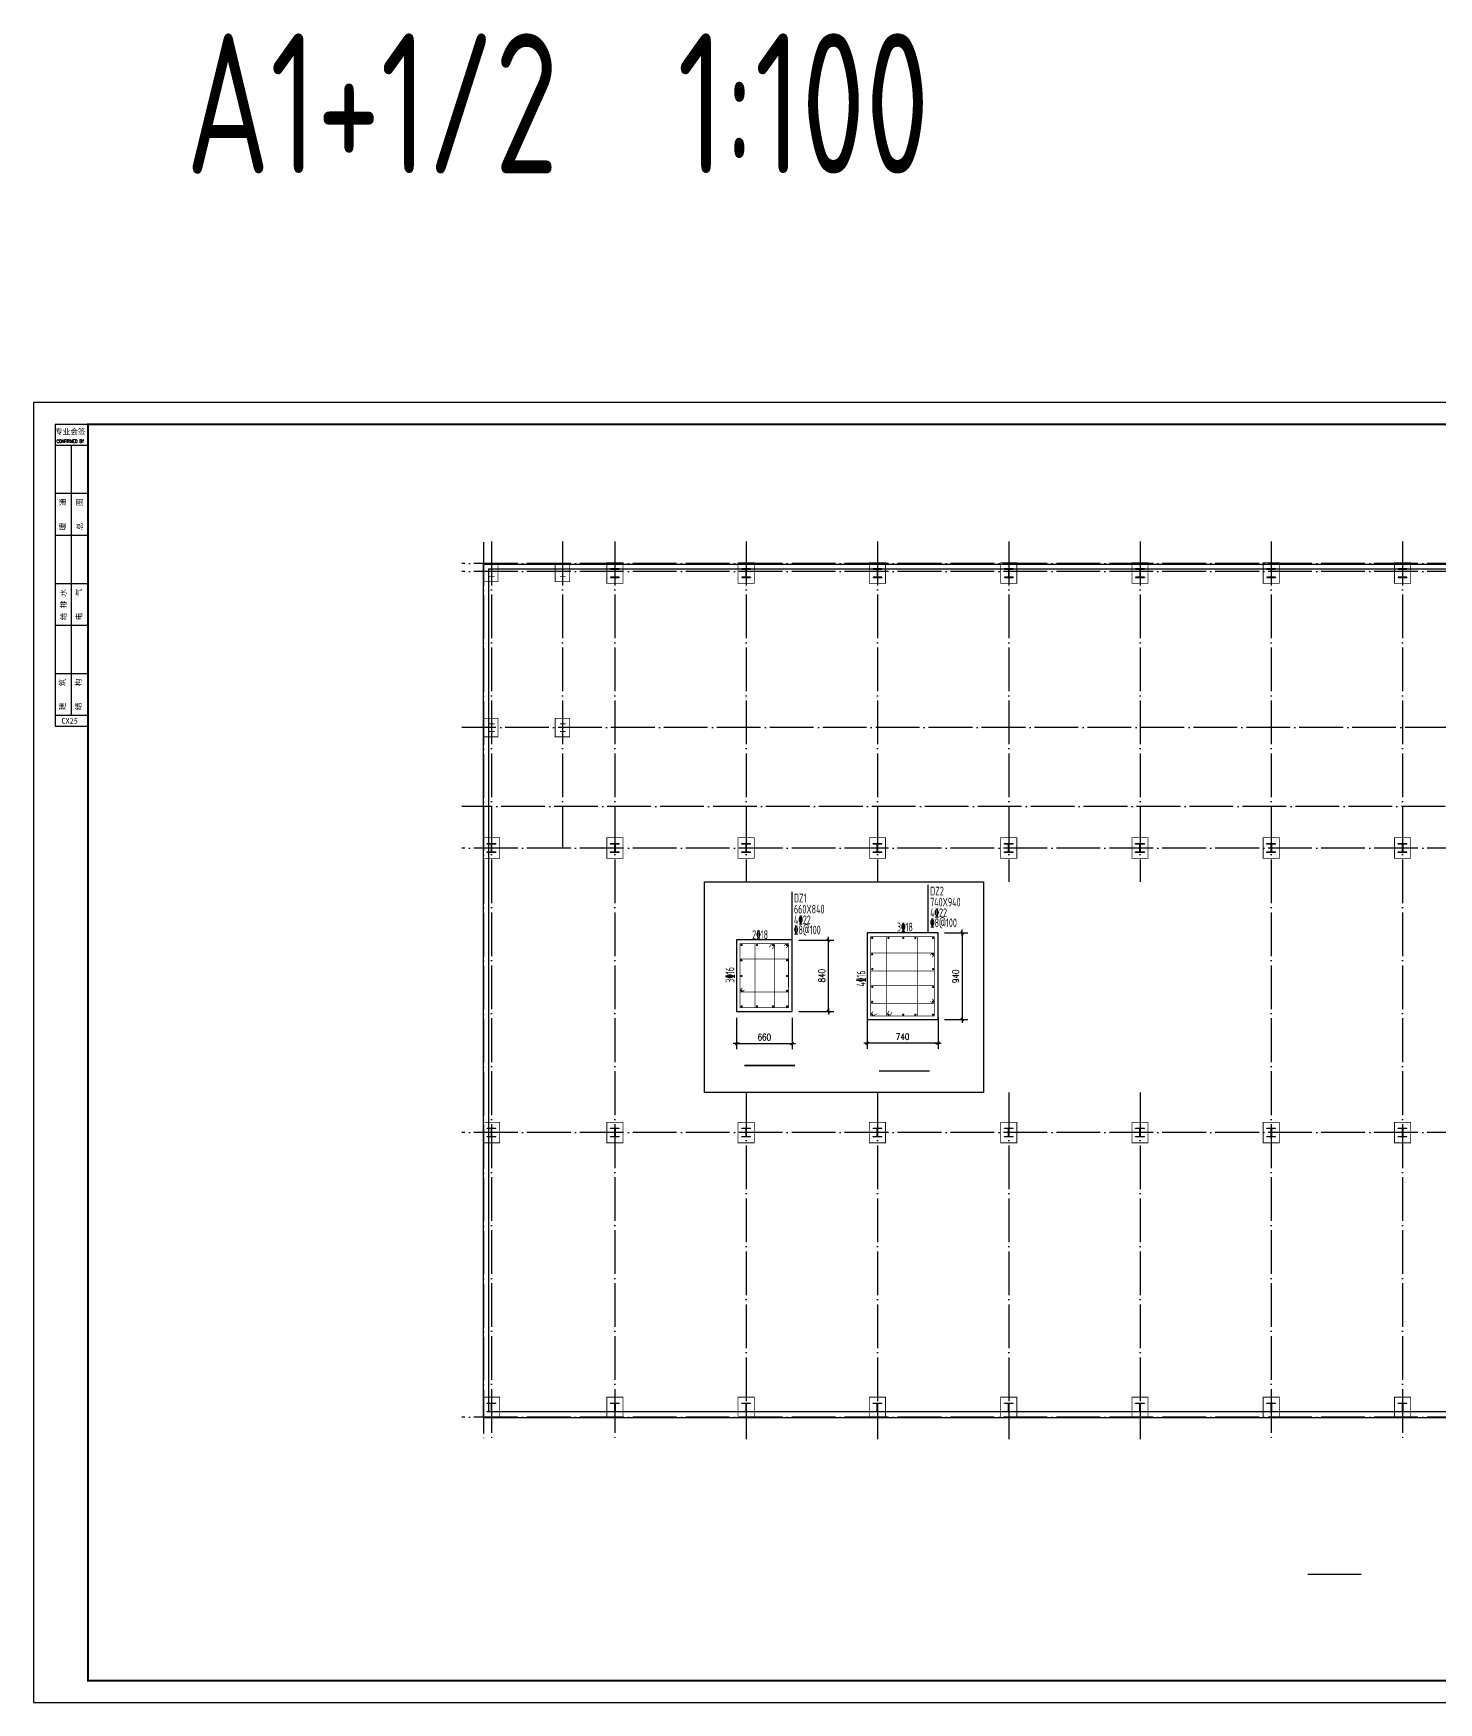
# Model space of a CAD drawing. Extents: x -138012 to 2129925, y -311560 to 0.
# Drawn here: x 390683 to 454910, y -193999 to -117738 of the extents above; entities that cross this region are included whole.
import ezdxf
from ezdxf.enums import TextEntityAlignment as Align

# ---------------------------------------------------------------- set-up
doc = ezdxf.new("R2010")
doc.units = 0
doc.header["$LTSCALE"] = 1000
doc.header["$MEASUREMENT"] = 0
doc.linetypes.add('DOTE', pattern=[2.42, 2, -0.2, 0.02, -0.2])
doc.layers.get('0').update_dxf_attribs({"linetype": 'CONTINUOUS'})
doc.layers.get('Defpoints').update_dxf_attribs({"linetype": 'CONTINUOUS'})
for name, color, linetype in [('AXIS', 3, 'CONTINUOUS'), ('COLU', 7, 'CONTINUOUS'), ('COLU_DE', 7, 'CONTINUOUS'), ('COLU_DE_TEXT', 7, 'CONTINUOUS'), ('DIM_SYMB', 3, 'CONTINUOUS'), ('DOTE', 253, 'DOTE'), ('PUB_DIM', 3, 'CONTINUOUS'), ('PUB_TITLE', 4, 'CONTINUOUS'), ('REIN', 1, 'CONTINUOUS'), ('TEXT', 7, 'CONTINUOUS'), ('图框', 4, 'CONTINUOUS'), ('柱_主零件_实线', 2, 'CONTINUOUS'), ('柱构件', 2, 'CONTINUOUS')]:
    doc.layers.add(name, color=color, linetype=linetype)
doc.styles.add('DIM_FONT', font='SIMPLEX.shx', dxfattribs={"width": 0.8})
doc.styles.add('FF', font='tssdeng.shx', dxfattribs={"width": 0.7, "bigfont": 'tssdchn.shx'})
doc.styles.add('iIcon2', font='')
doc.styles.add('MIMI-TKWZ', font='romanc.shx', dxfattribs={"width": 0.75, "oblique": 15, "bigfont": 'bigfont.shx'})
doc.styles.add('TSSD_REIN', font='tssdeng.shx', dxfattribs={"width": 0.7, "bigfont": 'tssdchn.shx'})
doc.styles.get('iIcon2').set_extended_font_data('SimSun')
doc.dimstyles.new('DIMN', dxfattribs={"dimtxt": 300, "dimasz": 1, "dimexe": 250, "dimexo": 300, "dimgap": 150, "dimtad": 1, "dimdec": 0, "dimzin": 0, "dimdsep": 46, "dimtxsty": 'DIM_FONT', "dimblk": '_DIMX', "dimcen": 0.09, "dimclrt": 7, "dimadec": 0, "dimazin": 0, "dimtfac": 1, "dimtdec": 0, "dimtix": 1, "dimtmove": 2, "dimatfit": 3, "dimldrblk": '_DIMX', "dimfxl": 0, "dimtolj": 1, "dimtzin": 0, "dimarcsym": 0})

# ---------------------------------------------------------------- blocks, each defined once
blk = doc.blocks.new('_DIMX')
blk.add_line((-150, 0), (150, 0))
at = {"const_width": 50}
blk.add_lwpolyline([(-70, -70), (70, 70)], dxfattribs=at)
blk = doc.blocks.new('*D399')
at = {"layer": 'Defpoints', "color": 0}
for p in [(432030, -158836), (432030, -162796), (433135, -162796)]:
    blk.add_point(p, dxfattribs=at)
at = {"layer": 'PUB_DIM', "color": 0, "lineweight": -2}
for p, q in [((432330, -158836), (433385, -158836)), ((433135, -158837), (433135, -162795)), ((432330, -162796), (433385, -162796))]:
    blk.add_line(p, q, dxfattribs=at)
for p, rotation in [((433135, -158836), 90), ((433135, -162796), 270)]:
    blk.add_blockref('_DIMX', p, dxfattribs=dict(at, rotation=rotation))
at = {"layer": 'PUB_DIM', "color": 7, "insert": (432835, -160816), "char_height": 300, "attachment_point": 5, "rotation": 90, "style": 'DIM_FONT'}
blk.add_mtext('\\A1;940', dxfattribs=at)
blk = doc.blocks.new('*D396')
at = {"layer": 'Defpoints', "color": 0}
for p in [(428790, -162401), (432030, -162401), (428790, -163874)]:
    blk.add_point(p, dxfattribs=at)
at = {"layer": 'PUB_DIM', "color": 0, "lineweight": -2}
for p, q in [((428790, -162701), (428790, -164124)), ((432030, -162701), (432030, -164124)), ((432029, -163874), (428791, -163874))]:
    blk.add_line(p, q, dxfattribs=at)
at = {"layer": 'PUB_DIM', "color": 0, "lineweight": -2, "rotation": 180}
blk.add_blockref('_DIMX', (428790, -163874), dxfattribs=at)
at = {"layer": 'PUB_DIM', "color": 0, "lineweight": -2}
blk.add_blockref('_DIMX', (432030, -163874), dxfattribs=at)
at = {"layer": 'PUB_DIM', "color": 7, "insert": (430410, -163574), "char_height": 300, "attachment_point": 5, "style": 'DIM_FONT'}
blk.add_mtext('\\A1;740', dxfattribs=at)
blk = doc.blocks.new('43523452')
at = {"layer": '柱_主零件_实线'}
h = blk.add_hatch(color=256, dxfattribs=at)
h.paths.add_polyline_path([(444610, -171672), (444210, -171672), (444210, -171651), (444610, -171651)])
h.paths.add_polyline_path([(444610, -171293), (444610, -171272), (444210, -171272), (444210, -171293)])
edge = h.paths.add_edge_path()
edge.add_line((444403, -171651), (444403, -171293))
edge.add_line((444416, -171293), (444416, -171651))
for points in [[(444610, -171293), (444610, -171272), (444210, -171272), (444210, -171293)], [(444416, -171293), (444403, -171293), (444403, -171651), (444416, -171651)]]:
    blk.add_hatch(color=256, dxfattribs=at).paths.add_polyline_path(points)
for p, q in [((444210, -171293), (444210, -171272)), ((444210, -171272), (444610, -171272)), ((444610, -171293), (444210, -171293)), ((444403, -171651), (444403, -171293)), ((444416, -171293), (444416, -171651)), ((444610, -171293), (444610, -171272)), ((444210, -171672), (444210, -171651)), ((444210, -171651), (444610, -171651)), ((444610, -171672), (444210, -171672)), ((444610, -171672), (444610, -171651))]:
    blk.add_line(p, q, dxfattribs=at)
blk = doc.blocks.new('654634')
at = {"layer": '图框'}
for p, q in [((71967, -136041), (73467, -136041)), ((71967, -136041), (71967, -149325)), ((71967, -136987), (73467, -136987)), ((71967, -139193), (73467, -139193)), ((71967, -141099), (73467, -141099)), ((71967, -143306), (73467, -143306)), ((71967, -145212), (73467, -145212)), ((71967, -147419), (73467, -147419)), ((71967, -149325), (73467, -149325)), ((71967, -149325), (71967, -149825)), ((71967, -149825), (73467, -149825))]:
    blk.add_line(p, q, dxfattribs=at)
blk.add_lwpolyline([(72717, -149325), (72717, -136987)], dxfattribs=at)
at = {"layer": '图框', "style": 'iIcon2'}
for s, p in [('专业会签', (71956, -136500)), ('CX25', (72252, -149714))]:
    blk.add_text(s, height=250, dxfattribs=at).set_placement(p)
at = {"layer": '图框', "style": 'MIMI-TKWZ', "width": 0.75}
blk.add_text('CONFIRMED BY', height=145, dxfattribs=at).set_placement((72026, -136885))
at = {"layer": '图框', "style": 'iIcon2'}
for s, p in [('暖    通', (72436, -140877)), ('总    图', (73213, -140877)), ('给 排 水', (72469, -144990)), ('电    气', (73176, -144990)), ('建    筑', (72418, -149103)), ('结    构', (73149, -149103))]:
    blk.add_text(s, height=250, rotation=90, dxfattribs=at).set_placement(p)

msp = doc.modelspace()

# ---------------------------------------------------------------- linework, layer by layer
at = {"layer": 'AXIS'}
msp.add_lwpolyline([(421350.488, -156496.888), (434110.383, -156496.888), (434110.383, -166125.604), (421350.488, -166125.604)], close=True, dxfattribs=at)
at = {"layer": 'COLU', "const_width": 35}
for points in [[(411261.159, -141950.849), (411921.16, -141950.849), (411921.16, -142790.851), (411261.159, -142790.851)], [(414531.159, -141950.849), (415191.16, -141950.849), (415191.16, -142790.851), (414531.159, -142790.851)], [(416891.159, -142865.848), (417631.159, -142865.848), (417631.159, -141925.85), (416891.159, -141925.85)], [(422891.159, -142865.848), (423631.159, -142865.848), (423631.159, -141925.85), (422891.159, -141925.85)], [(428891.159, -142865.848), (429631.159, -142865.848), (429631.159, -141925.85), (428891.159, -141925.85)], [(434891.159, -142865.848), (435631.159, -142865.848), (435631.159, -141925.85), (434891.159, -141925.85)], [(440891.159, -142865.848), (441631.159, -142865.848), (441631.159, -141925.85), (440891.159, -141925.85)], [(446891.159, -142865.848), (447631.159, -142865.848), (447631.159, -141925.85), (446891.159, -141925.85)], [(452891.159, -142865.848), (453631.159, -142865.848), (453631.159, -141925.85), (452891.159, -141925.85)], [(411261.159, -149035.849), (411921.16, -149035.849), (411921.16, -149875.851), (411261.159, -149875.851)], [(414531.159, -149035.849), (415191.16, -149035.849), (415191.16, -149875.851), (414531.159, -149875.851)], [(411251.159, -154485.851), (411991.159, -154485.851), (411991.159, -155425.849), (411251.159, -155425.849)], [(416891.159, -154485.851), (417631.159, -154485.851), (417631.159, -155425.849), (416891.159, -155425.849)], [(422891.159, -154485.851), (423631.159, -154485.851), (423631.159, -155425.849), (422891.159, -155425.849)], [(428891.159, -154485.851), (429631.159, -154485.851), (429631.159, -155425.849), (428891.159, -155425.849)], [(434891.159, -154485.851), (435631.159, -154485.851), (435631.159, -155425.849), (434891.159, -155425.849)], [(440891.159, -154485.851), (441631.159, -154485.851), (441631.159, -155425.849), (440891.159, -155425.849)], [(446891.159, -154485.851), (447631.159, -154485.851), (447631.159, -155425.849), (446891.159, -155425.849)], [(452891.159, -154485.851), (453631.159, -154485.851), (453631.159, -155425.849), (452891.159, -155425.849)], [(411251.159, -167485.851), (411991.159, -167485.851), (411991.159, -168425.849), (411251.159, -168425.849)], [(416891.159, -167485.851), (417631.159, -167485.851), (417631.159, -168425.849), (416891.159, -168425.849)], [(422891.159, -167485.851), (423631.159, -167485.851), (423631.159, -168425.849), (422891.159, -168425.849)], [(428891.159, -167485.851), (429631.159, -167485.851), (429631.159, -168425.849), (428891.159, -168425.849)], [(434891.159, -167485.851), (435631.159, -167485.851), (435631.159, -168425.849), (434891.159, -168425.849)], [(440891.159, -167485.851), (441631.159, -167485.851), (441631.159, -168425.849), (440891.159, -168425.849)], [(446891.159, -167485.851), (447631.159, -167485.851), (447631.159, -168425.849), (446891.159, -168425.849)], [(452891.159, -167485.851), (453631.159, -167485.851), (453631.159, -168425.849), (452891.159, -168425.849)], [(411251.159, -180045.852), (411991.159, -180045.852), (411991.159, -180985.85), (411251.159, -180985.85)], [(416891.159, -180045.852), (417631.159, -180045.852), (417631.159, -180985.85), (416891.159, -180985.85)], [(422891.159, -180045.852), (423631.159, -180045.852), (423631.159, -180985.85), (422891.159, -180985.85)], [(428891.159, -180045.852), (429631.159, -180045.852), (429631.159, -180985.85), (428891.159, -180985.85)], [(434891.159, -180045.852), (435631.159, -180045.852), (435631.159, -180985.85), (434891.159, -180985.85)], [(440891.159, -180045.852), (441631.159, -180045.852), (441631.159, -180985.85), (440891.159, -180985.85)], [(446891.159, -180045.852), (447631.159, -180045.852), (447631.159, -180985.85), (446891.159, -180985.85)], [(452891.159, -180045.852), (453631.159, -180045.852), (453631.159, -180985.85), (452891.159, -180985.85)]]:
    msp.add_lwpolyline(points, close=True, dxfattribs=at)
at = {"layer": 'COLU_DE'}
for points in [[(425361.239, -159157.548), (422820.239, -159157.548), (422820.239, -162419.048), (425361.239, -162419.048)], [(428789.324, -162797.476), (432030.324, -162797.476), (432030.324, -158835.976), (428789.324, -158835.976)]]:
    msp.add_lwpolyline(points, close=True, dxfattribs=at)
at = {"layer": 'COLU_DE_TEXT'}
for p, q in [((425361.287, -159157.577), (425361.287, -156962.353)), ((431586.121, -158835.976), (431586.121, -156640.752))]:
    msp.add_line(p, q, dxfattribs=at)
at = {"layer": 'DIM_SYMB', "const_width": 70.035}
for points in [[(423178.588, -164887.233), (425494.795, -164887.233)], [(429331.547, -165142.9), (431647.755, -165142.9)]]:
    msp.add_lwpolyline(points, dxfattribs=at)
at = {"layer": 'DIM_SYMB', "color": 0, "const_width": 70}
msp.add_lwpolyline([(448917.712, -188138.39), (451372.18, -188138.39)], dxfattribs=at)
at = {"layer": 'DOTE', "color": 8, "linetype": 'DOTE'}
for p, q in [((411261.159, -140980.848), (411261.159, -181980.848)), ((411621.159, -140955.85), (411621.159, -181955.85)), ((414861.159, -140955.85), (414861.159, -154955.85)), ((417261.159, -140955.85), (417261.159, -181955.85)), ((423261.159, -140955.85), (423261.159, -156496.888)), ((429261.159, -140955.85), (429261.159, -156496.888)), ((435261.159, -140955.85), (435261.159, -156496.888)), ((441261.159, -140955.85), (441261.159, -156496.888)), ((447261.159, -140955.85), (447261.159, -181955.85)), ((453261.159, -140955.85), (453261.159, -181955.85)), ((490261.157, -141955.85), (410261.159, -141955.85)), ((490261.157, -142315.85), (410261.159, -142315.85)), ((489261.159, -149455.85), (410261.159, -149455.85)), ((491505.433, -153055.85), (410261.159, -153055.85)), ((490261.157, -154955.85), (410261.159, -154955.85)), ((423261.159, -166125.604), (423261.159, -181955.85)), ((429261.159, -166125.604), (429261.159, -181955.85)), ((435261.159, -166125.604), (435261.159, -181955.85)), ((441261.159, -166125.604), (441261.159, -181955.85)), ((490261.157, -167955.85), (410261.159, -167955.85)), ((490261.157, -180955.85), (410261.159, -180955.85))]:
    msp.add_line(p, q, dxfattribs=at)
at = {"layer": 'PUB_TITLE'}
msp.add_lwpolyline([(390682.634, -193999.006), (516782.634, -193999.006), (516782.634, -134599.006), (390682.634, -134599.006)], close=True, dxfattribs=at)
at = {"layer": 'PUB_TITLE', "const_width": 100}
msp.add_lwpolyline([(393182.634, -192999.006), (515782.634, -192999.006), (515782.634, -135599.006), (393182.634, -135599.006)], close=True, dxfattribs=at)
at = {"layer": 'REIN', "const_width": 30.015}
for points in [[(425086.726, -159524.031), (425196.156, -159414.601), (425196.156, -159322.631), (422985.321, -159322.631), (422985.321, -162253.966), (425196.156, -162253.966), (425196.156, -159322.631), (425104.186, -159322.631), (424994.756, -159432.061)], [(423669.129, -159322.631), (423669.129, -162253.966)], [(424429.447, -159322.631), (424322.445, -159501.013)], [(424561.241, -159393.144), (424454.238, -159571.526)], [(424569.26, -159322.631), (424569.26, -162253.966)], [(429063.836, -162430.994), (428954.406, -162540.424), (428954.406, -162632.394), (431865.241, -162632.394), (431865.241, -159001.059), (428954.406, -159001.059), (428954.406, -162632.394), (429046.376, -162632.394), (429255.806, -162522.964)], [(429681.302, -162632.394), (429681.302, -159001.059)], [(431081.434, -162632.394), (431081.434, -159001.059)], [(423089.264, -161345.134), (422985.321, -161449.077), (422985.321, -161541.047), (425196.156, -161541.047), (425190.943, -160023.52), (422980.108, -160023.52), (422985.321, -161541.047), (423077.291, -161541.047), (423181.234, -161437.104)], [(431761.298, -159945.996), (431865.241, -159842.053), (431865.241, -159750.083), (428954.406, -159750.083), (428954.406, -160574.431), (431865.241, -160574.431), (431865.241, -159750.083), (431773.271, -159750.083), (431669.328, -159854.026)], [(431761.298, -161850.306), (431865.241, -161954.249), (431865.241, -162046.219), (428954.406, -162046.219), (428954.406, -161221.871), (431865.241, -161221.871), (431865.241, -162046.219), (431773.271, -162046.219), (431669.328, -161942.276)], [(429689.321, -162561.88), (429796.324, -162383.499)], [(429821.115, -162632.394), (429928.118, -162454.012)]]:
    msp.add_lwpolyline(points, dxfattribs=at)
at = {"layer": 'REIN', "const_width": 50.025}
for points in [[(423025.341, -159387.663, 1), (423075.366, -159387.663, 1)], [(423779.233, -159387.663, -1), (423729.208, -159387.663, -1)], [(424459.156, -159387.663, 1), (424509.181, -159387.663, 1)], [(425106.111, -159387.663, 1), (425156.136, -159387.663, 1)], [(429044.451, -159066.091, 1), (428994.426, -159066.091, 1)], [(429791.406, -159066.091, 1), (429741.381, -159066.091, 1)], [(430463.402, -159066.091, 1), (430413.377, -159066.091, 1)], [(430971.33, -159066.091, -1), (431021.355, -159066.091, -1)], [(431825.221, -159066.091, 1), (431775.196, -159066.091, 1)], [(423020.128, -160088.552, 1), (423070.153, -160088.552, 1)], [(425100.898, -160088.552, 1), (425150.923, -160088.552, 1)], [(429044.451, -159815.115, 1), (428994.426, -159815.115, 1)], [(431825.221, -159815.115, 1), (431775.196, -159815.115, 1)], [(423020.128, -160803.159, 1), (423070.153, -160803.159, 1)], [(425100.898, -160803.159, 1), (425150.923, -160803.159, 1)], [(429049.665, -160487.971, 1), (428999.64, -160487.971, 1)], [(431830.435, -160487.971, 1), (431780.41, -160487.971, 1)], [(423025.341, -161476.014, 1), (423075.366, -161476.014, 1)], [(425106.111, -161476.014, 1), (425156.136, -161476.014, 1)], [(429049.665, -161308.331, -1), (428999.64, -161308.331, -1)], [(431830.435, -161308.331, -1), (431780.41, -161308.331, -1)], [(423025.341, -162188.933, 1), (423075.366, -162188.933, 1)], [(423779.233, -162188.933, -1), (423729.208, -162188.933, -1)], [(424459.156, -162188.933, 1), (424509.181, -162188.933, 1)], [(425106.111, -162188.933, 1), (425156.136, -162188.933, 1)], [(429044.451, -161981.187, -1), (428994.426, -161981.187, -1)], [(431825.221, -161981.187, -1), (431775.196, -161981.187, -1)], [(429044.451, -162567.361, 1), (428994.426, -162567.361, 1)], [(429791.406, -162567.361, 1), (429741.381, -162567.361, 1)], [(430463.402, -162567.361, 1), (430413.377, -162567.361, 1)], [(430971.33, -162567.361, -1), (431021.355, -162567.361, -1)], [(431825.221, -162567.361, 1), (431775.196, -162567.361, 1)]]:
    msp.add_lwpolyline(points, format="xyb", close=True, dxfattribs=at)
at = {"layer": 'TEXT'}
for points in [[(411261.159, -141980.848), (489261.157, -141980.848), (489261.157, -180980.848), (411261.159, -180980.848)], [(411501.159, -142195.85), (489021.159, -142195.85), (489021.159, -180715.85), (411501.159, -180715.85)]]:
    msp.add_lwpolyline(points, close=True, dxfattribs=at)
at = {"layer": '柱构件', "const_width": 35}
for points in [[(411771.159, -142195.85), (411471.159, -142195.85)], [(411771.159, -142545.85), (411471.159, -142545.85)], [(411621.159, -142195.85), (411621.159, -142545.85)], [(415011.159, -142195.85), (414751.159, -142195.85)], [(415011.159, -142545.85), (414751.159, -142545.85)], [(414861.159, -142195.85), (414861.159, -142545.85)], [(411771.159, -149280.85), (411471.159, -149280.85)], [(411621.159, -149280.85), (411621.159, -149630.85)], [(415011.159, -149280.85), (414751.159, -149280.85)], [(414861.159, -149280.85), (414861.159, -149630.85)], [(411771.159, -149630.85), (411471.159, -149630.85)], [(415011.159, -149630.85), (414751.159, -149630.85)]]:
    msp.add_lwpolyline(points, dxfattribs=at)

# ---------------------------------------------------------------- block references
at = {"layer": 'TEXT'}
msp.add_blockref('654634', (319715.85, 442.442), dxfattribs=at)
at = {"layer": '柱_主零件_实线', "xscale": -1, "rotation": 180}
for p in [(-27148.619, -313868.011), (-21148.619, -313868.011), (-15148.619, -313868.011), (-9148.619, -313868.011), (-3148.619, -313868.011), (2851.381, -313868.011), (8851.381, -313868.011)]:
    msp.add_blockref('43523452', p, dxfattribs=at)
at = {"layer": '柱_主零件_实线'}
for p in [(-32788.619, 16516.312), (-27148.619, 16516.312), (-21148.619, 16516.312), (-15148.619, 16516.312), (-9148.619, 16516.312), (-3148.619, 16516.312), (2851.381, 16516.312), (8851.381, 16516.312), (-32788.619, 3516.312), (-27148.619, 3516.312), (-21148.619, 3516.312), (-15148.619, 3516.312), (-9148.619, 3516.312), (-3148.619, 3516.312), (2851.381, 3516.312), (8851.381, 3516.312), (-32788.619, -9043.689), (-27148.619, -9043.689), (-21148.619, -9043.689), (-15148.619, -9043.689), (-9148.619, -9043.689), (-3148.619, -9043.689), (2851.381, -9043.689), (8851.381, -9043.689)]:
    msp.add_blockref('43523452', p, dxfattribs=at)

# ---------------------------------------------------------------- texts
at = {"layer": 'TEXT'}
for s, height, style, width, p in [('A1+1/2  1:100', 6400, 'FF', 0.7, (397654.554, -124138.494)), ('DZ1', 400.2, 'TSSD_REIN', 0.6, (425444.662, -157443.775)), ('DZ2', 400.2, 'TSSD_REIN', 0.6, (431669.496, -157122.174)), ('660X840', 400.2, 'TSSD_REIN', 0.6, (425444.662, -157949.715)), ('740X940', 400.2, 'TSSD_REIN', 0.6, (431669.496, -157628.115)), ('4%%13222', 400.2, 'TSSD_REIN', 0.6, (431669.496, -158114.059)), ('4%%13222', 400.2, 'TSSD_REIN', 0.6, (425444.662, -158435.66)), ('%%1328@100', 400.2, 'TSSD_REIN', 0.6, (425444.662, -158894.946)), ('%%1328@100', 400.2, 'TSSD_REIN', 0.6, (431669.496, -158573.345))]:
    msp.add_text(s, height=height, dxfattribs=dict(at, style=style, width=width)).set_placement(p)
at = {"layer": 'TEXT', "style": 'TSSD_REIN', "width": 0.6}
for s, p in [('3%%13218', (430514.399, -158566.186)), ('2%%13218', (423900.303, -158914.023))]:
    msp.add_text(s, height=400.2, dxfattribs=at).set_placement(p, align=Align.MIDDLE)
for s, p in [('3%%13216', (422520.022, -160751.825)), ('4%%13216', (428507.47, -160915.299))]:
    msp.add_text(s, height=400.2, rotation=90, dxfattribs=at).set_placement(p, align=Align.MIDDLE)

# ---------------------------------------------------------------- dimensions: what is measured, and where the dimension line sits
at = {"layer": 'PUB_DIM'}
for p1, p2, distance, text in [((425361.239, -162419.048), (425361.239, -159159.048), -1658.562, '840'), ((422820.239, -162419.048), (425360.239, -162419.048), -1472.945, '660')]:
    msp.add_aligned_dim(p1=p1, p2=p2, distance=distance, text=text, dimstyle='DIMN', dxfattribs=at).render()
for p1, p2, distance, text, picture, middle in [((432030.324, -158835.976), (432030.324, -162795.976), 1104.281, '940', '*D399', (432834.605, -160815.976)), ((432030.324, -162401.418), (428790.324, -162401.418), 1472.945, '740', '*D396', (430410.324, -163574.363))]:
    dim = msp.add_aligned_dim(p1=p1, p2=p2, distance=distance, text=text, dimstyle='DIMN', dxfattribs=at)
    dim.commit()
    dim.dimension.update_dxf_attribs({"geometry": picture, "text_midpoint": middle})

doc.saveas('drawing.dxf')
